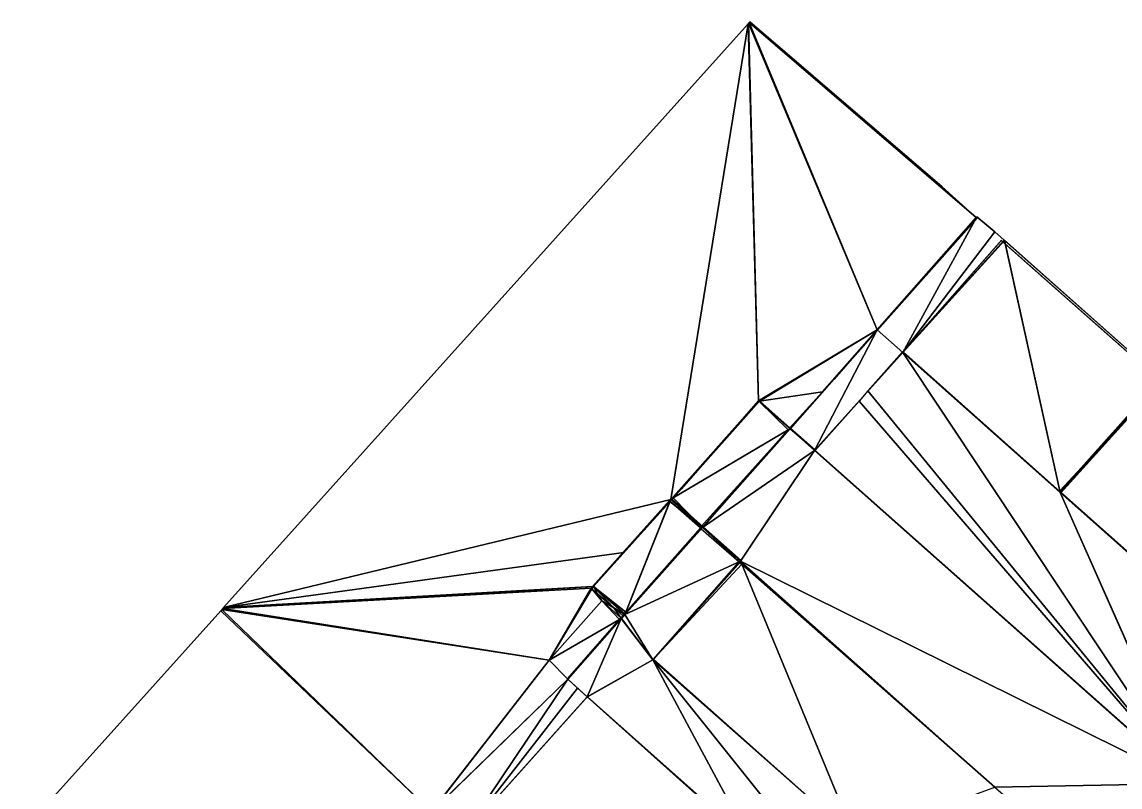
# Model space of a CAD drawing. Header units: metres. Extents: x 1634389 to 1634634, y 8249577 to 8249800.
# Drawn here: x 1634396.1 to 1634437.72, y 8249770.82 to 8249799.83 of the extents above; entities that cross this region are included whole.
import ezdxf

# ---------------------------------------------------------------- set-up
doc = ezdxf.new("R2010")
doc.units = ezdxf.units.M
doc.header["$LTSCALE"] = 2
doc.linetypes.add('CACHE2', pattern=[4.7625, 3.175, -1.5875])
for name, color, linetype in [('CONTOUR-BATIMENT', 5, 'Continuous'), ('MNT-02-BATIMENT FINI-FF-0', 1, 'Continuous'), ('MNT-02-BETON DESACTIVE FF-35', 7, 'Continuous'), ('MNT-02-ESPACE VERT-FF-30', 221, 'Continuous'), ('MNT-02-EVERGREEN-FF-45', 7, 'Continuous'), ('MNT-02-VOIRIE LEGERE-FF-45', 7, 'Continuous')]:
    doc.layers.add(name, color=color, linetype=linetype)

msp = doc.modelspace()

# ---------------------------------------------------------------- linework, layer by layer
at = {"layer": 'CONTOUR-BATIMENT', "linetype": 'CACHE2', "ltscale": 0.05, "const_width": 0.05, "flags": 128}
for points in [[(1634435.438, 8249782.018), (1634429.485, 8249787.304), (1634433.218, 8249791.542), (1634439.216, 8249786.24)], [(1634418.955, 8249777.363), (1634417.757, 8249778.424), (1634420.694, 8249781.726), (1634421.89, 8249780.663)], [(1634417.524, 8249774.242), (1634430.058, 8249763.094), (1634425.261, 8249757.725), (1634426.394, 8249756.749), (1634410.278, 8249738.583), (1634399.337, 8249756.062), (1634411.616, 8249769.881), (1634412.735, 8249768.886)]]:
    msp.add_lwpolyline(points, close=True, dxfattribs=at)
at = {"layer": 'MNT-02-BATIMENT FINI-FF-0', "color": 5, "linetype": 'ByBlock'}
for points in [[(1634435.45, 8249781.991, 99.642), (1634433.34, 8249791.556, 99.78), (1634429.479, 8249787.297, 99.68)], [(1634435.45, 8249781.991, 99.642), (1634439.322, 8249786.235, 99.72), (1634433.34, 8249791.556, 99.78)], [(1634420.638, 8249781.684, 99.7), (1634417.728, 8249778.422, 99.751), (1634417.757, 8249778.424, 99.752)], [(1634420.649, 8249781.675, 99.701), (1634420.638, 8249781.684, 99.7), (1634417.757, 8249778.424, 99.752)], [(1634420.667, 8249781.659, 99.7), (1634420.649, 8249781.675, 99.701), (1634417.757, 8249778.424, 99.752)], [(1634418.988, 8249777.447, 99.721), (1634420.667, 8249781.659, 99.7), (1634417.757, 8249778.424, 99.752)], [(1634418.988, 8249777.447, 99.721), (1634421.813, 8249780.645, 99.672), (1634420.667, 8249781.659, 99.7)], [(1634417.728, 8249778.422, 99.751), (1634417.672, 8249778.36, 99.751), (1634417.702, 8249778.333, 99.752)], [(1634417.702, 8249778.333, 99.752), (1634417.916, 8249778.145, 99.751), (1634417.757, 8249778.424, 99.752)], [(1634417.728, 8249778.422, 99.751), (1634417.702, 8249778.333, 99.752), (1634417.757, 8249778.424, 99.752)], [(1634418.988, 8249777.447, 99.721), (1634417.757, 8249778.424, 99.752), (1634418.932, 8249777.383, 99.722)], [(1634417.916, 8249778.145, 99.751), (1634418.525, 8249777.611, 99.735), (1634417.757, 8249778.424, 99.752)], [(1634418.525, 8249777.611, 99.735), (1634418.932, 8249777.383, 99.722), (1634417.757, 8249778.424, 99.752)], [(1634418.525, 8249777.611, 99.735), (1634418.868, 8249777.311, 99.722), (1634418.927, 8249777.379, 99.723)], [(1634418.525, 8249777.611, 99.735), (1634418.927, 8249777.379, 99.723), (1634418.932, 8249777.383, 99.722)], [(1634417.524, 8249774.242, 99.78), (1634412.735, 8249768.886, 99.78), (1634423.929, 8249768.506, 99.78)], [(1634430.058, 8249763.094, 99.78), (1634417.524, 8249774.242, 99.78), (1634423.929, 8249768.506, 99.78)]]:
    msp.add_3dface(points, dxfattribs=at)
at = {"layer": 'MNT-02-BETON DESACTIVE FF-35', "color": 6, "linetype": 'ByBlock'}
for points in [[(1634429.479, 8249787.297, 99.33), (1634432.293, 8249792.444, 99.4), (1634428.51, 8249788.15, 99.3)], [(1634432.293, 8249792.444, 99.4), (1634429.479, 8249787.297, 99.33), (1634432.968, 8249791.871, 99.419)], [(1634432.293, 8249792.444, 99.4), (1634432.968, 8249791.871, 99.419), (1634432.293, 8249792.444, 99.4)], [(1634432.968, 8249791.871, 99.419), (1634429.479, 8249787.297, 99.33), (1634433.332, 8249791.548, 99.43)], [(1634429.479, 8249787.297, 99.33), (1634433.344, 8249791.538, 99.43), (1634433.332, 8249791.548, 99.43)], [(1634435.45, 8249781.991, 99.292), (1634433.344, 8249791.538, 99.43), (1634429.479, 8249787.297, 99.33)], [(1634435.45, 8249781.991, 99.292), (1634439.322, 8249786.235, 99.37), (1634433.344, 8249791.538, 99.43)], [(1634426.133, 8249783.581, 99.234), (1634428.51, 8249788.15, 99.3), (1634425.209, 8249784.402, 99.24)], [(1634429.479, 8249787.297, 99.33), (1634428.51, 8249788.15, 99.3), (1634426.133, 8249783.581, 99.234)], [(1634439.322, 8249786.235, 99.37), (1634435.45, 8249781.991, 99.292), (1634435.469, 8249781.974, 99.292)], [(1634420.66, 8249781.642, 99.35), (1634417.764, 8249778.418, 99.401), (1634418.954, 8249777.363, 99.372)], [(1634420.66, 8249781.642, 99.35), (1634418.954, 8249777.363, 99.372), (1634421.89, 8249780.663, 99.32)], [(1634420.717, 8249781.705, 99.349), (1634420.66, 8249781.642, 99.35), (1634421.89, 8249780.663, 99.32)], [(1634420.741, 8249781.731, 99.349), (1634420.717, 8249781.705, 99.349), (1634421.89, 8249780.663, 99.32)], [(1634421.912, 8249780.688, 99.319), (1634420.741, 8249781.731, 99.349), (1634421.89, 8249780.663, 99.32)], [(1634418.954, 8249777.363, 99.372), (1634423.333, 8249779.38, 99.31), (1634421.89, 8249780.663, 99.32)], [(1634421.919, 8249780.683, 99.319), (1634421.912, 8249780.688, 99.319), (1634421.89, 8249780.663, 99.32)], [(1634423.333, 8249779.38, 99.31), (1634421.919, 8249780.683, 99.319), (1634421.89, 8249780.663, 99.32)], [(1634423.352, 8249779.408, 99.31), (1634421.919, 8249780.683, 99.319), (1634423.333, 8249779.38, 99.31)], [(1634420.012, 8249775.643, 99.36), (1634423.333, 8249779.38, 99.31), (1634418.954, 8249777.363, 99.372)], [(1634420.012, 8249775.643, 99.36), (1634420.031, 8249775.664, 99.36), (1634423.333, 8249779.38, 99.31)], [(1634423.339, 8249779.366, 99.31), (1634423.333, 8249779.38, 99.31), (1634420.031, 8249775.664, 99.36)], [(1634423.346, 8249779.374, 99.31), (1634423.352, 8249779.408, 99.31), (1634423.333, 8249779.38, 99.31)], [(1634423.339, 8249779.366, 99.31), (1634423.344, 8249779.371, 99.31), (1634423.333, 8249779.38, 99.31)], [(1634423.344, 8249779.371, 99.31), (1634423.346, 8249779.374, 99.31), (1634423.333, 8249779.38, 99.31)], [(1634423.346, 8249779.374, 99.31), (1634423.365, 8249779.395, 99.309), (1634423.352, 8249779.408, 99.31)], [(1634417.764, 8249778.418, 99.401), (1634417.762, 8249778.415, 99.402), (1634418.954, 8249777.363, 99.372)], [(1634418.819, 8249777.209, 99.37), (1634420.012, 8249775.643, 99.36), (1634418.954, 8249777.363, 99.372)], [(1634418.815, 8249777.205, 99.37), (1634416.785, 8249774.905, 99.41), (1634417.525, 8249774.246, 99.43)], [(1634418.815, 8249777.205, 99.37), (1634417.525, 8249774.246, 99.43), (1634420.012, 8249775.643, 99.36)], [(1634418.815, 8249777.205, 99.37), (1634420.012, 8249775.643, 99.36), (1634418.819, 8249777.209, 99.37)], [(1634417.525, 8249774.246, 99.43), (1634417.527, 8249774.244, 99.43), (1634420.012, 8249775.643, 99.36)], [(1634417.527, 8249774.244, 99.43), (1634423.713, 8249768.737, 99.43), (1634420.012, 8249775.643, 99.36)], [(1634420.031, 8249775.664, 99.36), (1634420.012, 8249775.643, 99.36), (1634427.673, 8249768.871, 99.387)], [(1634420.012, 8249775.643, 99.36), (1634423.713, 8249768.737, 99.43), (1634430.058, 8249763.094, 99.43)], [(1634427.673, 8249768.871, 99.387), (1634420.012, 8249775.643, 99.36), (1634430.058, 8249763.094, 99.43)]]:
    msp.add_3dface(points, dxfattribs=at)
at = {"layer": 'MNT-02-ESPACE VERT-FF-30', "linetype": 'ByBlock'}
for points in [[(1634423.621, 8249799.757, 99.41), (1634424.012, 8249785.464, 99.32), (1634423.641, 8249799.779, 99.409)], [(1634423.641, 8249799.779, 99.409), (1634428.51, 8249788.15, 99.35), (1634423.664, 8249799.805, 99.41)], [(1634428.51, 8249788.15, 99.35), (1634423.641, 8249799.779, 99.409), (1634424.012, 8249785.464, 99.32)], [(1634430.973, 8249793.576, 99.444), (1634423.684, 8249799.827, 99.41), (1634423.664, 8249799.805, 99.41)], [(1634430.973, 8249793.576, 99.444), (1634423.664, 8249799.805, 99.41), (1634432.266, 8249792.414, 99.449)], [(1634423.664, 8249799.805, 99.41), (1634428.51, 8249788.15, 99.35), (1634432.266, 8249792.414, 99.449)], [(1634423.621, 8249799.757, 99.41), (1634403.737, 8249777.621, 99.133), (1634420.694, 8249781.726, 99.4)], [(1634423.621, 8249799.757, 99.41), (1634420.694, 8249781.726, 99.4), (1634424.012, 8249785.464, 99.32)], [(1634432.198, 8249792.271, 99.448), (1634432.266, 8249792.414, 99.449), (1634428.51, 8249788.15, 99.35)], [(1634432.198, 8249792.271, 99.448), (1634432.273, 8249792.408, 99.45), (1634432.266, 8249792.414, 99.449)], [(1634432.198, 8249792.271, 99.448), (1634432.299, 8249792.384, 99.45), (1634432.273, 8249792.408, 99.45)], [(1634428.525, 8249788.137, 99.35), (1634432.198, 8249792.271, 99.448), (1634428.51, 8249788.15, 99.35)], [(1634424.012, 8249785.464, 99.32), (1634424.058, 8249785.455, 99.32), (1634428.51, 8249788.15, 99.35)], [(1634424.058, 8249785.455, 99.32), (1634426.442, 8249785.803, 99.312), (1634428.51, 8249788.15, 99.35)], [(1634426.442, 8249785.803, 99.312), (1634426.882, 8249786.289, 99.32), (1634428.51, 8249788.15, 99.35)], [(1634428.474, 8249788.079, 99.349), (1634428.51, 8249788.15, 99.35), (1634426.882, 8249786.289, 99.32)], [(1634428.474, 8249788.079, 99.349), (1634428.525, 8249788.137, 99.35), (1634428.51, 8249788.15, 99.35)], [(1634439.322, 8249786.235, 99.42), (1634435.436, 8249782.054, 99.343), (1634435.457, 8249781.998, 99.342)], [(1634439.322, 8249786.235, 99.42), (1634435.457, 8249781.998, 99.342), (1634443.655, 8249774.728, 99.29)], [(1634424.058, 8249785.455, 99.32), (1634425.205, 8249784.435, 99.291), (1634426.442, 8249785.803, 99.312)], [(1634421.099, 8249782.13, 99.39), (1634424.012, 8249785.464, 99.32), (1634420.694, 8249781.726, 99.4)], [(1634421.099, 8249782.13, 99.39), (1634424.043, 8249785.437, 99.319), (1634424.012, 8249785.464, 99.32)], [(1634424.043, 8249785.437, 99.319), (1634424.058, 8249785.455, 99.32), (1634424.012, 8249785.464, 99.32)], [(1634420.782, 8249781.778, 99.398), (1634421.099, 8249782.13, 99.39), (1634420.694, 8249781.726, 99.4)], [(1634435.436, 8249782.054, 99.343), (1634435.417, 8249782.034, 99.343), (1634435.446, 8249782.008, 99.342)], [(1634435.436, 8249782.054, 99.343), (1634435.446, 8249782.008, 99.342), (1634435.457, 8249781.998, 99.342)], [(1634403.737, 8249777.621, 99.133), (1634418.908, 8249779.718, 99.431), (1634420.694, 8249781.726, 99.4)], [(1634418.908, 8249779.718, 99.431), (1634420.662, 8249781.645, 99.4), (1634420.694, 8249781.726, 99.4)], [(1634420.662, 8249781.645, 99.4), (1634420.716, 8249781.705, 99.399), (1634420.694, 8249781.726, 99.4)], [(1634420.738, 8249781.729, 99.399), (1634420.782, 8249781.778, 99.398), (1634420.694, 8249781.726, 99.4)], [(1634420.716, 8249781.705, 99.399), (1634420.738, 8249781.729, 99.399), (1634420.694, 8249781.726, 99.4)], [(1634403.737, 8249777.621, 99.133), (1634417.729, 8249778.422, 99.451), (1634418.908, 8249779.718, 99.431)], [(1634417.672, 8249778.36, 99.451), (1634417.729, 8249778.422, 99.451), (1634403.705, 8249777.584, 99.134)], [(1634403.737, 8249777.621, 99.133), (1634403.705, 8249777.584, 99.134), (1634417.729, 8249778.422, 99.451)], [(1634416.081, 8249775.634, 99.47), (1634417.672, 8249778.36, 99.451), (1634403.705, 8249777.584, 99.134)], [(1634417.702, 8249778.333, 99.452), (1634417.672, 8249778.36, 99.451), (1634416.081, 8249775.634, 99.47)], [(1634417.702, 8249778.333, 99.452), (1634416.081, 8249775.634, 99.47), (1634418.071, 8249777.874, 99.45)], [(1634417.916, 8249778.145, 99.451), (1634417.702, 8249778.333, 99.452), (1634418.071, 8249777.874, 99.45)], [(1634418.525, 8249777.611, 99.435), (1634417.916, 8249778.145, 99.451), (1634418.071, 8249777.874, 99.45)], [(1634416.081, 8249775.634, 99.47), (1634418.742, 8249777.167, 99.421), (1634418.071, 8249777.874, 99.45)], [(1634418.525, 8249777.611, 99.435), (1634418.071, 8249777.874, 99.45), (1634418.796, 8249777.229, 99.421)], [(1634418.742, 8249777.167, 99.421), (1634418.796, 8249777.229, 99.421), (1634418.071, 8249777.874, 99.45)], [(1634403.629, 8249777.5, 99.133), (1634396.097, 8249769.115, 99.154), (1634411.616, 8249769.881, 99.48)], [(1634403.629, 8249777.5, 99.133), (1634411.616, 8249769.881, 99.48), (1634403.679, 8249777.555, 99.134)], [(1634403.705, 8249777.584, 99.134), (1634403.679, 8249777.555, 99.134), (1634416.081, 8249775.634, 99.47)], [(1634411.616, 8249769.881, 99.48), (1634416.081, 8249775.634, 99.47), (1634403.679, 8249777.555, 99.134)], [(1634418.796, 8249777.229, 99.421), (1634418.868, 8249777.311, 99.422), (1634418.525, 8249777.611, 99.435)], [(1634416.776, 8249774.916, 99.46), (1634418.742, 8249777.167, 99.421), (1634416.081, 8249775.634, 99.47)], [(1634411.639, 8249769.907, 99.48), (1634416.081, 8249775.634, 99.47), (1634411.616, 8249769.881, 99.48)], [(1634411.639, 8249769.907, 99.48), (1634416.785, 8249774.905, 99.46), (1634416.081, 8249775.634, 99.47)], [(1634416.776, 8249774.916, 99.46), (1634416.081, 8249775.634, 99.47), (1634416.785, 8249774.905, 99.46)], [(1634411.639, 8249769.907, 99.48), (1634411.641, 8249769.905, 99.48), (1634416.785, 8249774.905, 99.46)], [(1634411.641, 8249769.905, 99.48), (1634412.74, 8249768.894, 99.48), (1634416.785, 8249774.905, 99.46)], [(1634417.153, 8249774.574, 99.47), (1634416.785, 8249774.905, 99.46), (1634412.74, 8249768.894, 99.48)], [(1634416.786, 8249774.906, 99.46), (1634416.776, 8249774.916, 99.46), (1634416.785, 8249774.905, 99.46)], [(1634417.153, 8249774.574, 99.47), (1634416.786, 8249774.906, 99.46), (1634416.785, 8249774.905, 99.46)], [(1634412.74, 8249768.894, 99.48), (1634417.522, 8249774.241, 99.48), (1634417.153, 8249774.574, 99.47)]]:
    msp.add_3dface(points, dxfattribs=at)
at = {"layer": 'MNT-02-EVERGREEN-FF-45', "color": 1, "linetype": 'ByBlock'}
for points in [[(1634429.462, 8249787.311, 99.229), (1634428.163, 8249785.836, 99.192), (1634429.479, 8249787.297, 99.23)], [(1634429.479, 8249787.297, 99.23), (1634428.163, 8249785.836, 99.192), (1634440.313, 8249771.003, 99.041)], [(1634429.49, 8249787.318, 99.23), (1634429.478, 8249787.329, 99.23), (1634429.462, 8249787.311, 99.229)], [(1634429.49, 8249787.318, 99.23), (1634429.462, 8249787.311, 99.229), (1634429.479, 8249787.297, 99.23)], [(1634429.495, 8249787.314, 99.23), (1634429.49, 8249787.318, 99.23), (1634429.479, 8249787.297, 99.23)], [(1634435.441, 8249782.031, 99.193), (1634429.495, 8249787.314, 99.23), (1634429.479, 8249787.297, 99.23)], [(1634435.45, 8249781.991, 99.192), (1634429.479, 8249787.297, 99.23), (1634440.313, 8249771.003, 99.041)], [(1634435.441, 8249782.031, 99.193), (1634429.479, 8249787.297, 99.23), (1634435.45, 8249781.991, 99.192)], [(1634427.824, 8249785.451, 99.182), (1634440.313, 8249771.003, 99.041), (1634428.163, 8249785.836, 99.192)], [(1634424.043, 8249785.437, 99.169), (1634420.784, 8249781.779, 99.248), (1634425.137, 8249784.36, 99.142)], [(1634424.043, 8249785.437, 99.169), (1634425.19, 8249784.419, 99.14), (1634424.059, 8249785.456, 99.17)], [(1634424.043, 8249785.437, 99.169), (1634425.137, 8249784.36, 99.142), (1634425.19, 8249784.419, 99.14)], [(1634425.19, 8249784.419, 99.14), (1634425.205, 8249784.435, 99.141), (1634424.059, 8249785.456, 99.17)], [(1634426.162, 8249783.581, 99.134), (1634440.313, 8249771.003, 99.041), (1634427.824, 8249785.451, 99.182)], [(1634420.784, 8249781.779, 99.248), (1634421.844, 8249780.703, 99.221), (1634425.137, 8249784.36, 99.142)], [(1634435.466, 8249782.009, 99.192), (1634435.441, 8249782.031, 99.193), (1634435.45, 8249781.991, 99.192)], [(1634443.652, 8249774.737, 99.141), (1634435.466, 8249782.009, 99.192), (1634435.45, 8249781.991, 99.192)], [(1634440.333, 8249770.985, 99.041), (1634443.671, 8249774.685, 99.14), (1634435.45, 8249781.991, 99.192)], [(1634443.652, 8249774.737, 99.141), (1634435.45, 8249781.991, 99.192), (1634443.671, 8249774.685, 99.14)], [(1634440.313, 8249771.003, 99.041), (1634440.333, 8249770.985, 99.041), (1634435.45, 8249781.991, 99.192)], [(1634420.717, 8249781.705, 99.249), (1634420.672, 8249781.654, 99.25), (1634421.802, 8249780.656, 99.222)], [(1634420.784, 8249781.779, 99.248), (1634420.717, 8249781.705, 99.249), (1634421.844, 8249780.703, 99.221)], [(1634420.717, 8249781.705, 99.249), (1634421.802, 8249780.656, 99.222), (1634421.844, 8249780.703, 99.221)], [(1634423.297, 8249779.339, 99.211), (1634423.28, 8249779.353, 99.211), (1634420.027, 8249775.66, 99.26)], [(1634423.28, 8249779.353, 99.211), (1634420.027, 8249775.66, 99.26), (1634420.027, 8249775.66, 99.26)], [(1634423.381, 8249779.264, 99.211), (1634423.297, 8249779.339, 99.211), (1634420.027, 8249775.66, 99.26)], [(1634423.381, 8249779.264, 99.211), (1634420.027, 8249775.66, 99.26), (1634427.676, 8249768.863, 99.287)], [(1634432.967, 8249770.819, 99.147), (1634423.381, 8249779.264, 99.211), (1634427.676, 8249768.863, 99.287)]]:
    msp.add_3dface(points, dxfattribs=at)
at = {"layer": 'MNT-02-VOIRIE LEGERE-FF-45', "linetype": 'ByBlock'}
for points in [[(1634426.133, 8249783.581, 99.134), (1634425.209, 8249784.402, 99.14), (1634421.89, 8249780.663, 99.22)], [(1634425.137, 8249784.36, 99.142), (1634421.89, 8249780.663, 99.22), (1634425.209, 8249784.402, 99.14)], [(1634425.19, 8249784.419, 99.14), (1634425.137, 8249784.36, 99.142), (1634425.209, 8249784.402, 99.14)], [(1634425.205, 8249784.435, 99.141), (1634425.19, 8249784.419, 99.14), (1634425.209, 8249784.402, 99.14)], [(1634425.224, 8249784.419, 99.14), (1634425.205, 8249784.435, 99.141), (1634425.209, 8249784.402, 99.14)], [(1634426.144, 8249783.602, 99.134), (1634425.224, 8249784.419, 99.14), (1634425.209, 8249784.402, 99.14)], [(1634426.133, 8249783.581, 99.134), (1634426.144, 8249783.602, 99.134), (1634425.209, 8249784.402, 99.14)], [(1634425.137, 8249784.36, 99.142), (1634421.844, 8249780.703, 99.221), (1634421.89, 8249780.663, 99.22)], [(1634423.333, 8249779.38, 99.21), (1634426.133, 8249783.581, 99.134), (1634421.89, 8249780.663, 99.22)], [(1634426.133, 8249783.581, 99.134), (1634423.333, 8249779.38, 99.21), (1634440.35, 8249770.948, 99.04)], [(1634426.148, 8249783.598, 99.134), (1634426.144, 8249783.602, 99.134), (1634426.133, 8249783.581, 99.134)], [(1634426.148, 8249783.598, 99.134), (1634426.133, 8249783.581, 99.134), (1634440.289, 8249771.04, 99.041)], [(1634440.35, 8249770.948, 99.04), (1634440.289, 8249771.04, 99.041), (1634426.133, 8249783.581, 99.134)], [(1634421.844, 8249780.703, 99.221), (1634421.802, 8249780.656, 99.222), (1634421.847, 8249780.615, 99.221)], [(1634421.844, 8249780.703, 99.221), (1634421.847, 8249780.615, 99.221), (1634421.89, 8249780.663, 99.22)], [(1634421.847, 8249780.615, 99.221), (1634423.278, 8249779.355, 99.211), (1634421.89, 8249780.663, 99.22)], [(1634423.278, 8249779.355, 99.211), (1634423.333, 8249779.38, 99.21), (1634421.89, 8249780.663, 99.22)], [(1634423.278, 8249779.355, 99.211), (1634423.297, 8249779.339, 99.211), (1634423.333, 8249779.38, 99.21)], [(1634423.297, 8249779.339, 99.211), (1634423.381, 8249779.264, 99.211), (1634423.333, 8249779.38, 99.21)], [(1634440.35, 8249770.948, 99.04), (1634423.333, 8249779.38, 99.21), (1634432.967, 8249770.819, 99.147)], [(1634423.381, 8249779.264, 99.211), (1634432.967, 8249770.819, 99.147), (1634423.333, 8249779.38, 99.21)], [(1634437.028, 8249767.242, 99.12), (1634440.35, 8249770.948, 99.04), (1634432.967, 8249770.819, 99.147)], [(1634440.35, 8249770.948, 99.04), (1634437.028, 8249767.242, 99.12), (1634442.952, 8249768.636, 99.096)]]:
    msp.add_3dface(points, dxfattribs=at)

doc.saveas('drawing.dxf')
